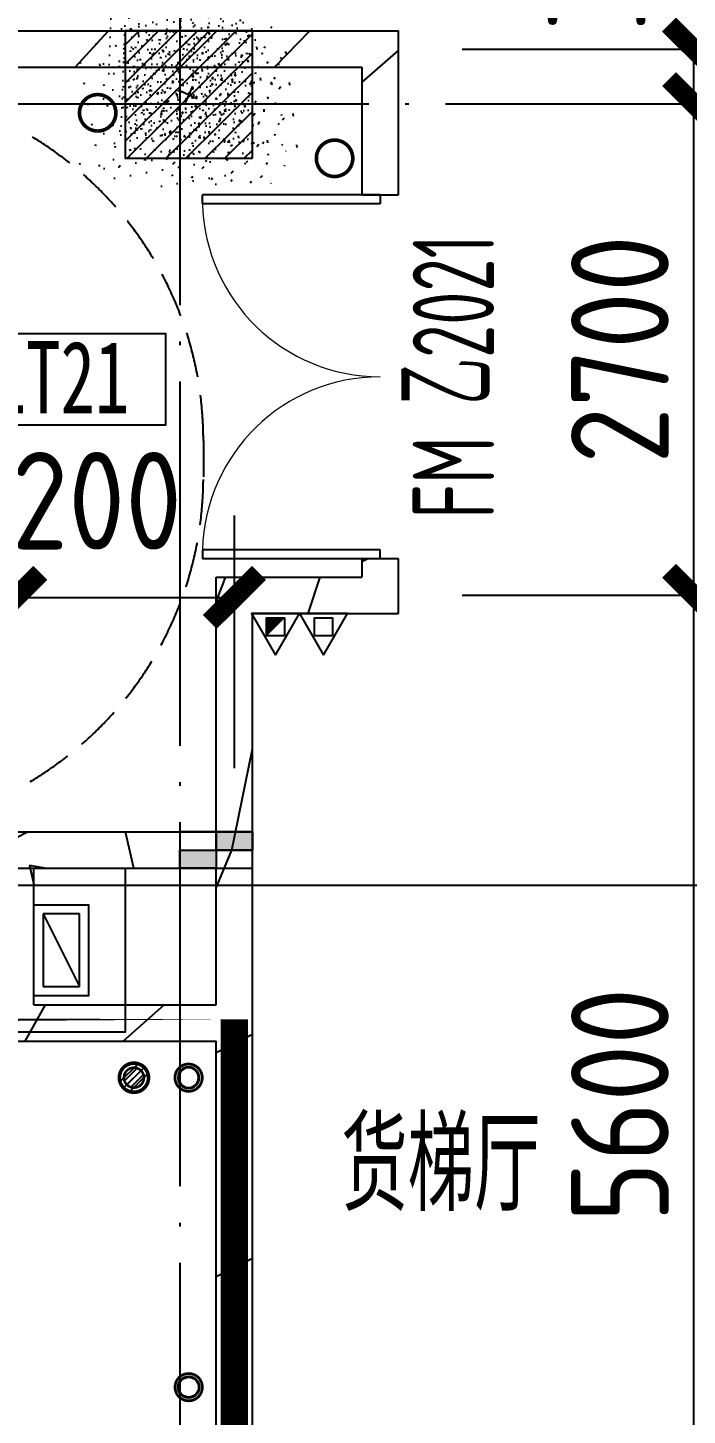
# Model space of a CAD drawing. Header units: inches. Extents: x 0 to 1813292486, y 0 to 3473589894.
# Drawn here: x 600505852 to 600509471, y 3473213314 to 3473220935 of the extents above; entities that cross this region are included whole.
import ezdxf
from ezdxf.enums import TextEntityAlignment as Align
from ezdxf.xclip import XClip

# ---------------------------------------------------------------- set-up
doc = ezdxf.new("R2010")
doc.units = ezdxf.units.IN
doc.header["$LTSCALE"] = 1000
doc.header["$MEASUREMENT"] = 0
doc.header["$XCLIPFRAME"] = 2
for name, pattern in [('AX-MALL-GIRD-200$0$DOTE', [2.4200000000000004, 2, -0.2, 0.02, -0.2]), ('AX-MALL-WALL-P02-QT$0$DASH', [0.35, 0.25, -0.1]), ('AX-MALL-WALL-P02-QT$0$DOTE', [2.4200000000000004, 2, -0.2, 0.02, -0.2]), ('PX-MALL-P02-LG$0$CONTINOUS', [0])]:
    doc.linetypes.add(name, pattern=pattern)
for name, color, linetype in [('A-Anno-Note', 241, 'Continuous'), ('AX-MALL-DIM-P02$0$A-Anno-Dims', 3, 'Continuous'), ('AX-MALL-DIM-P02$0$A-Detl-Thin', 131, 'Continuous'), ('AX-MALL-GIRD-200$0$A-Grid', 222, 'AX-MALL-GIRD-200$0$DOTE'), ('AX-MALL-P02-200$0$A-Anno-Note', 241, 'Continuous'), ('AX-MALL-WALL-P02$0$A-Anno-Note', 241, 'Continuous'), ('AX-MALL-WALL-P02-QT$0$_T_S__T_ELEV_A-STRS', 7, 'Continuous'), ('AX-MALL-WALL-P02-QT$0$A-Detl-Patt', 8, 'Continuous'), ('AX-MALL-WALL-P02-QT$0$A-Detl-Thin', 131, 'Continuous'), ('AX-MALL-WALL-P02-QT$0$A-Strs', 151, 'Continuous'), ('AX-MALL-WALL-P02-QT$0$A-Wall', 2, 'Continuous'), ('AX-MALL-WALL-P02-QT$0$A-Wall-Patt', 13, 'Continuous'), ('AX-MALL-WALL-P02-QT$0$A-Wind', 4, 'Continuous'), ('AX-MALL-WORD-P02$0$A-Anno-Note', 241, 'Continuous'), ('AX-MALL-WORD-P02$0$A-Wind-Iden', 11, 'Continuous'), ('AX-MALL-ZTKD-P02$0$A-Anno-Note', 241, 'Continuous'), ('MX-MALL-P02-LG$0$M-VT-DUCT-FLG', 40, 'Continuous'), ('MX-MALL-P02-LG$0$M-VT-DUCT-KED', 170, 'Continuous'), ('MX-MALL-P02-LG$0$M-VT-DUCT-SAD', 90, 'Continuous'), ('PX-MALL-P02-LG$0$P-Drain-Fldr', 4, 'Continuous'), ('PX-MALL-P02-LG$0$P-Drain-Fldr-ARCH', 161, 'Continuous'), ('PX-MALL-P02-LG$0$P-Drain-Fldr-W100', 4, 'Continuous'), ('PX-MALL-P02-LG$0$P-Drain-Fldr-W50', 4, 'Continuous'), ('PX-MALL-P02-LG$0$P-Exsh', 31, 'Continuous'), ('PX-MALL-P02-LG$0$P-Hydt-Xz', 11, 'PX-MALL-P02-LG$0$Xz_LINE'), ('PX-MALL-P02-LG$0$P-Pipe-Risr', 7, 'Continuous'), ('PX-MALL-P02-LG$0$P-Pipe-Risr-Arch', 6, 'Continuous'), ('PX-MALL-P02-LG$0$P-Pipe-Risr-W100', 6, 'Continuous'), ('PX-MALL-P02-LG$0$P-Pipe-Risr-W50', 6, 'Continuous'), ('PX-MALL-P02-LG$0$P-Sewr-Pipe', 123, 'PX-MALL-P02-LG$0$CONTINOUS'), ('PX-MALL-P02-LG$0$P-Stom-pipe', 4, 'PX-MALL-P02-LG$0$CONTINOUS'), ('SX-MALL-LT-TZ-2F(T)$0$SX-S1-TZ-(2F~3F)$0$TZ', 255, 'Continuous'), ('SX-MALL-LT-TZ-2F(T)$0$SX-S1-TZ-（-2F~-1F）$0$S-PATT-SOLD', 251, 'Continuous'), ('SX-MALL-TZ-2F~3F$0$S-DIMS', 81, 'Continuous'), ('SX-MALL-WALL-L-1F~2F$0$S-COLU', 30, 'Continuous'), ('SX-MALL-WALL-L-1F~2F$0$S-PATT-WALL', 83, 'Continuous'), ('SX-MALL-WALL-L-1F~2F$0$单形心', 4, 'Continuous')]:
    doc.layers.add(name, color=color, linetype=linetype)
doc.layers.add('MX-MALL-P02-LG$0$M-AUX-TO-ARCH', color=1, linetype='Continuous', plot=False)
doc.styles.add('AX-MALL-DIM-P02$0$_TCH_DIM_T3', font='gbenor.shx')
doc.styles.add('AX-MALL-WORD-P02$0$_TCH_WINDOW', font='gbenor.shx', dxfattribs={"bigfont": 'gbcbig.shx'})
doc.styles.add('AX-MALL-WORD-P02$0$STANDARD', font='gbenor.shx', dxfattribs={"bigfont": 'gbcbig.shx'})
doc.styles.add('AX-MALL-WORD-P02$0$宋体', font='', dxfattribs={"width": 0.7, "height": 5})
doc.styles.add('PX-MALL-P02-LG$0$jzfz', font='gbenor.shx', dxfattribs={"bigfont": 'gbcbig.shx'})
doc.styles.add('PX-MALL-P02-LG$0$Standard', font='gbenor.shx', dxfattribs={"bigfont": 'gbcbig.shx'})
doc.styles.get('AX-MALL-WORD-P02$0$宋体').set_extended_font_data('SimSun')
doc.linetypes.add('PX-MALL-P02-LG$0$Xz_LINE', pattern='A,2,-0.2,["Xz",PX-MALL-P02-LG$0$Standard,S=0.15,R=0,X=-0.1,Y=-0.08],-0.2', length=2.4)
doc.dimstyles.new('AX-MALL-DIM-P02$0$_TCH_ARCH&&180', dxfattribs={"dimtxt": 535.5, "dimasz": 270, "dimexe": 450, "dimexo": 450, "dimgap": 137.25, "dimtad": 1, "dimdec": 0, "dimzin": 0, "dimdsep": 46, "dimtxsty": 'AX-MALL-DIM-P02$0$_TCH_DIM_T3', "dimblk": 'AX-MALL-DIM-P02$0$_ArchTick', "dimcen": 0.09, "dimclrt": 7, "dimazin": 2, "dimtfac": 1, "dimtdec": 0, "dimtix": 1, "dimtmove": 2, "dimatfit": 3, "dimfxl": 500, "dimtolj": 1, "dimtzin": 0, "dimarcsym": 0})
pattern_1 = [(45, (0, 359.0227), (-353.55353201463, 353.55353201463), [])]

# ---------------------------------------------------------------- blocks, each defined once
blk = doc.blocks.new('AX-MALL-WORD-P02')
at = {"layer": 'AX-MALL-WORD-P02$0$A-Anno-Note', "color": 3}
blk.add_lwpolyline([(600315813.378403, 3473104095.634155), (600316808.5345529, 3473103724.909293), (600316983.0809673, 3473104193.453366), (600315987.9248178, 3473104564.178227)], close=True, dxfattribs=at)
at = {"layer": 'AX-MALL-WORD-P02$0$A-Anno-Note', "color": 3, "style": 'AX-MALL-WORD-P02$0$宋体', "width": 0.7}
blk.add_text('LT21', height=396.5189873417721, rotation=339.5681615271141, dxfattribs=at).set_placement((600315935.6666007, 3473104118.875598))
at = {"layer": 'AX-MALL-WORD-P02$0$A-Anno-Note', "style": 'AX-MALL-WORD-P02$0$STANDARD'}
blk.add_text('货梯厅', height=506.3829787234042, rotation=339.5681613092015, dxfattribs=at).set_placement((600316203.251967, 3473099342.708185))
at = {"layer": 'AX-MALL-WORD-P02$0$A-Wind-Iden', "style": 'AX-MALL-WORD-P02$0$_TCH_WINDOW', "width": 0.7}
for s, height, p in [('2021', 446.25, (600318624.8888354, 3473103441.368588)), ('乙', 506.3829787234042, (600318534.8117428, 3473103199.56994)), ('FM', 446.25, (600318316.7159944, 3473102614.124121))]:
    blk.add_text(s, height=height, rotation=69.56816112945486, dxfattribs=at).set_placement(p)
blk = doc.blocks.new('AX-MALL-GIRD-200')
at = {"layer": 'AX-MALL-GIRD-200$0$A-Grid'}
for p, q in [((600346530.7841308, 3473183292.578675), (600307801.2451816, 3473079328.851593)), ((600221348.6739725, 3473141169.504273), (600579244.6780716, 3473007842.740992))]:
    blk.add_line(p, q, dxfattribs=at)
blk = doc.blocks.new('AX-MALL-WALL-P02-QT$0$tj')
at = {"layer": 'AX-MALL-WALL-P02-QT$0$A-Detl-Patt'}
h = blk.add_hatch(dxfattribs=at)
h.set_pattern_fill('STEEL', color=256, scale=100.0000000000001, angle=50.43183869082386)
h.set_pattern_definition([(75.00000000004839, (-14278.19445574284, 156289.8254051208), (-153.3407249234246, 41.08752340989569), []), (75.00000000004839, (-14317.88195610046, 156358.5661673546), (-153.3407249234246, 41.08752340989569), [])])
edge = h.paths.add_edge_path()
edge.add_line((88101.273016572, 47666.64152574539), (87883.93542659283, 47459.84604215622))
edge.add_line((87883.93542659283, 47459.84604215622), (91571.54751467705, 43584.64122533798))
edge.add_arc((262949.389629302, 558937.705083496), 543101.4133620498, 251.6057364187558, 260.0288666978238)
edge.add_arc((172180.8466627672, -2862.146247219684), 27099.9982179492, 64.7128659603706, 96.9316049602786, ccw=False)
edge.add_arc((262948.9730309481, 558936.3205539446), 543099.9677998082, 261.6155114784545, 271.7251478115656)
edge.add_line((279298.9759148359, 16082.51663446426), (279298.9759315252, 16382.65274763107))
edge.add_arc((262948.9742454757, 558936.3204835369), 542799.9676941936, 261.62020364125146, 271.7261014454634, ccw=False)
edge.add_arc((172180.8456921196, -2862.14609140989), 27400.00151046549, 64.80631838577902, 96.83815911678944)
edge.add_arc((262949.394896181, 558937.7037490648), 542801.4137571028, 251.6136389015772, 260.02417327084333, ccw=False)
edge.add_line((91737.26096642017, 43845.69257831573), (88101.273016572, 47666.64152574539))
blk = doc.blocks.new('SX-MALL-WALL-L-1F~2F$0$BANWANG_XINGXIN')
at = {"color": 0}
for points in [[(0.7071067811865476, 0.7071067811865475), (-0.7071067811865477, -0.7071067811865475)], [(-0.7071067811865475, 0.7071067811865476), (0.7071067811865474, -0.7071067811865477)]]:
    blk.add_lwpolyline(points, dxfattribs=at)
blk = doc.blocks.new('SX-MALL-WALL-L-1F~2F')
at = {"layer": 'SX-MALL-WALL-L-1F~2F$0$S-PATT-WALL'}
h = blk.add_hatch(dxfattribs=at)
h.set_pattern_fill('钢筋混凝土', color=256, scale=15, pattern_type=2)
h.set_pattern_definition([(24.56816131876918, (600332895.3703426, 3473133870.135345), (-31.18316060756021, 68.21004687377882), []), (29.56816131876925, (600332895.3703426, 3473133870.135345), (97.53445422577846, -46.37920049590846), [11.25, -123.75]), (334.5681613187692, (600332895.3703426, 3473133870.135345), (19.88439775835759, 112.9961142864107), [9, -99]), (80.01956131876923, (600332903.4982138, 3473133866.270413), (117.4189029535321, 66.61682170576017), [9.5610285, -105.1713168]), (25.75236131876919, (600332905.8431276, 3473133898.24799), (141.3476152674957, -79.15081590010527), [16.87499999999951, -185.6249999999961]), (76.20376131876925, (600332917.6220913, 3473133891.652081), (182.3878362713222, 87.98253900728311), [14.3415432, -157.75695]), (330.7523613187692, (600332905.8431276, 3473133898.24799), (182.387767611897, 87.98268144025062), [13.49999999999975, -148.4999999999961]), (0.5681613187692669, (600332917.2812536, 3473133885.983436), (62.82047321120105, -87.84980446922418), [11.25, -123.75]), (305.5681613187692, (600332917.2812536, 3473133885.983436), (72.17288940056439, 89.18848105901375), [9, -99]), (51.01956131876926, (600332922.5162883, 3473133878.662616), (134.9933625470349, 1.33857134020591), [9.5610285, -105.1713168]), (17.06816131876921, (600332895.3703426, 3473133870.135345), (19.14085714793764, 46.15589493924091), [0.75, -97.8, 0.75, -100.5, 0.75, -99.375]), (347.0681613187692, (600332895.3703426, 3473133870.135345), (57.63084699394109, 41.66442757030211), [0.75, -57.3, 0.75, -95.55, 0.75, -37.875]), (307.0681613187692, (600332864.0247442, 3473133881.8125), (73.85474001336534, -31.12342331039777), [0.75, -37.5, 0.75, -117, 0.75, -155.25]), (297.0681613187692, (600332849.9684219, 3473133887.048893), (87.2164167648191, -16.46683781742514), [0.75, -48.75, 0.75, -77.69999999999999, 0.75, -110.25])])
h.paths.add_polyline_path([(600317765.7197709, 3473104931.184885), (600318010.0847529, 3473105587.146588), (600317354.1230501, 3473105831.51157), (600317109.758068, 3473105175.549867)])
at = {"layer": 'SX-MALL-WALL-L-1F~2F$0$S-COLU'}
blk.add_lwpolyline([(600317765.7197709, 3473104931.184885), (600318010.0847529, 3473105587.146588), (600317354.1230501, 3473105831.51157), (600317109.758068, 3473105175.549867)], close=True, dxfattribs=at)
at = {"layer": 'SX-MALL-WALL-L-1F~2F$0$单形心', "xscale": 50, "yscale": 50, "zscale": 50}
blk.add_blockref('SX-MALL-WALL-L-1F~2F$0$BANWANG_XINGXIN', (600317559.9214104, 3473105381.348228), dxfattribs=at)
blk = doc.blocks.new('SX-MALL-WALL-L-2F~3F')
ref = blk.add_blockref('SX-MALL-WALL-L-1F~2F', (0, 0))
XClip(ref).set_block_clipping_path([(600349769.7341375, 3473074679.418533), (600357001.7302529, 3473071985.287766), (600356499.8725733, 3473070638.124951), (600359302.5086629, 3473069594.060767), (600362345.1765132, 3473077761.653201), (600381551.4312518, 3473070606.759726), (600391553.7259278, 3473066880.611454), (600387749.827644, 3473056669.608357), (600391632.1759799, 3473055223.319679), (600395635.5522461, 3473065969.791956), (600406982.2408491, 3473061742.817497), (600403058.8006672, 3473051210.921831), (600412723.2437257, 3473047610.6332), (600445093.3740637, 3473134503.466942), (600393055.2444371, 3473153889.197227), (600387463.4997383, 3473138878.984498), (600380158.3525343, 3473141600.366193), (600382830.751978, 3473148774.027779), (600388210.8522022, 3473146769.782572), (600390696.2253517, 3473153441.399696), (600277474.697425, 3473195619.741203), (600273446.9822528, 3473184807.934726), (600257129.111771, 3473190886.82031), (600241575.9633431, 3473149136.690594), (600258197.8999482, 3473142944.531458), (600255239.7303221, 3473135003.762026), (600263182.3271956, 3473132044.911624), (600260741.6763649, 3473125493.34496), (600269350.4970673, 3473122286.306632), (600271511.1407766, 3473128086.235537), (600286270.1853781, 3473122588.058336), (600284109.5416689, 3473116788.129431), (600282580.7823727, 3473112684.400902), (600291840.7574171, 3473109234.788475), (600290827.7957876, 3473106515.642598), (600293360.405141, 3473105572.171298), (600294731.2544166, 3473109252.0137), (600323175.4764534, 3473098655.706329), (600321336.3302773, 3473093718.790065), (600344750.773286, 3473084996.222976), (600341987.4689643, 3473077578.540671), (600344583.6790427, 3473076611.376234), (600346015.5062013, 3473080454.904757), (600351201.5612961, 3473078522.947055)])
blk = doc.blocks.new('SX-MALL-WALL-2F~3F')
blk.add_blockref('SX-MALL-WALL-L-2F~3F', (0, 0))
blk = doc.blocks.new('MX-MALL-P02-LG$0$YHJJ-P02')
at = {"layer": 'MX-MALL-P02-LG$0$M-AUX-TO-ARCH'}
for points in [[(-87959.12314760685, -59800.00000238419), (-87259.12314772606, -59800.00000286102), (-87259.12314772606, -60700.00000333786), (-87959.1231468916, -60700.00000429153)], [(-87759.1231483221, -60000.00000190735), (-87459.12314760685, -60000.00000238419), (-87459.12314713001, -60500.00000429153), (-87759.12314724922, -60500.00000286102)]]:
    blk.add_lwpolyline(points, close=True, dxfattribs=at)
at = {"layer": 'MX-MALL-P02-LG$0$M-VT-DUCT-FLG'}
blk.add_line((-87709.12314758512, -60050.00000428067), (-87509.12314762858, -60450.0000043024), dxfattribs=at)
at = {"layer": 'MX-MALL-P02-LG$0$M-VT-DUCT-KED'}
for p, q in [((-87709.12314758512, -60050.00000428067), (-87709.12314762858, -60450.00000428067)), ((-87509.12314758512, -60050.0000043024), (-87709.12314758512, -60050.00000428067)), ((-87509.12314762858, -60450.0000043024), (-87509.12314758512, -60050.0000043024)), ((-87709.12314762858, -60450.00000428067), (-87509.12314762858, -60450.0000043024))]:
    blk.add_line(p, q, dxfattribs=at)
blk = doc.blocks.new('MX-MALL-P02-LG')
at = {"layer": 'MX-MALL-P02-LG$0$M-VT-DUCT-SAD', "rotation": 339.5681613187875}
blk.add_blockref('MX-MALL-P02-LG$0$YHJJ-P02', (600418393.5374048, 3473127097.242905), dxfattribs=at)
blk = doc.blocks.new('SX-MALL-LT-TZ-2F(T)$0$SX-S1-TZ-（-2F~-1F）$0$55')
at = {"layer": 'SX-MALL-LT-TZ-2F(T)$0$SX-S1-TZ-（-2F~-1F）$0$S-PATT-SOLD'}
h = blk.add_hatch(color=251, dxfattribs=at)
h.dxf.hatch_style = 1
h.paths.add_polyline_path([(-77686.27864599228, -69171.32194757462), (-77486.27864456177, -69171.3219474554), (-77486.27864456177, -69271.32194751501), (-77686.27864551544, -69271.32194757462)])
h = blk.add_hatch(color=251, dxfattribs=at)
h.dxf.hatch_style = 1
h.paths.add_polyline_path([(-77886.27864646912, -69271.32194751501), (-77686.2786450386, -69271.32194751501), (-77686.27864456177, -69371.3219473958), (-77886.27864551544, -69371.3219473958)])
for p, q in [((-77686.2786450386, -69171.32194757462), (-77686.27864456177, -69371.3219474554)), ((-77886.27864551544, -69271.32194751501), (-77486.27864456177, -69271.32194751501))]:
    blk.add_line(p, q)
for points in [[(-77886.27864408493, -69371.32194751501), (-77486.27864408493, -69371.3219474554), (-77486.27864408493, -69171.3219474554), (-77886.27864456177, -69171.32194757462)], [(-77686.27864599228, -69171.32194757462), (-77486.27864456177, -69171.3219474554), (-77486.27864456177, -69271.32194751501), (-77686.27864551544, -69271.32194757462)], [(-77886.27864646912, -69271.32194751501), (-77686.2786450386, -69271.32194751501), (-77686.27864456177, -69371.3219473958), (-77886.27864551544, -69371.3219473958)]]:
    blk.add_lwpolyline(points, close=True)
blk = doc.blocks.new('SX-MALL-LT-TZ-2F(T)')
at = {"layer": 'SX-MALL-LT-TZ-2F(T)$0$SX-S1-TZ-(2F~3F)$0$TZ', "rotation": 339.5681613221936}
blk.add_blockref('SX-MALL-LT-TZ-2F(T)$0$SX-S1-TZ-（-2F~-1F）$0$55', (600413232.7255299, 3473139233.636218), dxfattribs=at)
blk = doc.blocks.new('SX-MALL-TZ-2F~3F')
at = {"layer": 'SX-MALL-TZ-2F~3F$0$S-DIMS', "rotation": 1.387142046460944e-06}
blk.add_blockref('SX-MALL-LT-TZ-2F(T)', (84.08594870567322, -14.53440642356873), dxfattribs=at)
blk = doc.blocks.new('AX-MALL-WALL-P02-QT$0$$DorLib2D$00000002')
for p, q in [((-0.5, -5.684341886080802e-17), (-0.5000000000000007, 0.4875)), ((-0.4750000000000007, 0.4875), (-0.5000000000000007, 0.4875)), ((-0.475, -2.842170943040401e-17), (-0.4750000000000007, 0.4875)), ((0.475, -2.842170943040401e-17), (0.4750000000000007, 0.4875)), ((0.4750000000000007, 0.4875), (0.5000000000000007, 0.4875)), ((0.5, -5.684341886080802e-17), (0.5000000000000007, 0.4875)), ((-0.5, -5.684341886080802e-17), (-0.475, -2.842170943040401e-17)), ((0.5, -5.684341886080802e-17), (0.475, -2.842170943040401e-17))]:
    blk.add_line(p, q)
at = {"lineweight": 13}
for centre, start, end in [((-0.4875, -4.263256414560601e-17), 0, 88.53071641864632), ((0.4875, -4.263256414560601e-17), 91.4692835813537, 180)]:
    blk.add_arc(centre, 0.4875, start, end, dxfattribs=at)
blk = doc.blocks.new('AX-MALL-WALL-P02-QT')
at = {"layer": 'AX-MALL-WALL-P02-QT$0$A-Wall-Patt'}
h = blk.add_hatch(dxfattribs=at)
h.set_pattern_fill('普通砖', color=256, scale=200, style=0)
h.set_pattern_definition(pattern_1)
h.paths.add_polyline_path([(600307889.5327733, 3473109357.349186), (600308007.1318364, 3473109100.11299), (600318502.5190806, 3473105190.273276), (600318759.7552763, 3473105307.872339)])
h = blk.add_hatch(dxfattribs=at)
h.set_pattern_fill('普通砖', color=256, scale=200, style=0)
h.set_pattern_definition(pattern_1)
h.paths.add_polyline_path([(600318502.5190806, 3473105190.273276), (600318258.1540982, 3473104534.311573), (600318445.5717275, 3473104464.493006), (600318759.7552763, 3473105307.872339)])
h = blk.add_hatch(dxfattribs=at)
h.set_pattern_fill('普通砖', color=256, scale=200, style=0)
h.set_pattern_definition(pattern_1)
h.paths.add_polyline_path([(600316314.2219311, 3473101416.795655), (600316439.1670175, 3473101370.249944), (600316892.9876989, 3473102588.464536), (600316775.3886358, 3473102845.700732), (600316286.6586711, 3473101533.777325)])
h = blk.add_hatch(dxfattribs=at)
h.set_pattern_fill('普通砖', color=256, scale=200, style=0)
h.set_pattern_definition(pattern_1)
h.paths.add_polyline_path([(600316775.3886358, 3473102845.700732), (600316892.9876989, 3473102588.464536), (600317642.6582158, 3473102309.190271), (600317525.0591526, 3473102566.426466)])
h = blk.add_hatch(dxfattribs=at)
h.set_pattern_fill('普通砖', color=256, scale=200, style=0)
h.set_pattern_definition(pattern_1)
h.paths.add_polyline_path([(600317642.6582158, 3473102309.190271), (600317747.3860644, 3473102590.316713), (600317559.968435, 3473102660.135279), (600317525.0591526, 3473102566.426466)])
h = blk.add_hatch(dxfattribs=at)
h.set_pattern_fill('普通砖', color=256, scale=200, style=0)
h.set_pattern_definition(pattern_1)
h.paths.add_polyline_path([(600315209.3159989, 3473101792.834354), (600315279.7519581, 3473101695.452528), (600316216.8401049, 3473101346.359696), (600316314.2219311, 3473101416.795655), (600316286.6586711, 3473101533.777325), (600315255.8617098, 3473101917.77944)])
h = blk.add_hatch(dxfattribs=at)
h.set_pattern_fill('普通砖', color=256, scale=200, style=0)
h.set_pattern_definition(pattern_1)
h.paths.add_polyline_path([(600314900.9506639, 3473100965.073157), (600315017.9323338, 3473100992.636417), (600315279.7519581, 3473101695.452528), (600315209.3159989, 3473101792.834354), (600315092.3343289, 3473101765.271094), (600314830.5147046, 3473101062.454983)])
h = blk.add_hatch(dxfattribs=at)
h.set_pattern_fill('普通砖', color=256, scale=200, style=0)
h.set_pattern_definition(pattern_1)
h.paths.add_polyline_path([(600315982.5837408, 3473100526.561915), (600316107.528827, 3473100480.016204), (600316439.1670173, 3473101370.249944), (600316314.2219311, 3473101416.795655), (600316216.8401049, 3473101346.359696), (600315955.0204809, 3473100643.543585)])
h = blk.add_hatch(dxfattribs=at)
h.set_pattern_fill('普通砖', color=256, scale=200, style=0)
h.set_pattern_definition(pattern_1)
h.paths.add_polyline_path([(600314900.9506639, 3473100965.073157), (600314854.4049531, 3473100840.128071), (600315885.2019145, 3473100456.125956), (600315982.5837408, 3473100526.561915), (600315955.0204809, 3473100643.543585), (600315017.9323338, 3473100992.636417)])
h = blk.add_hatch(dxfattribs=at)
h.set_pattern_fill('普通砖', color=256, scale=200, style=0)
h.set_pattern_definition(pattern_1)
h.paths.add_polyline_path([(600314910.5045799, 3473097457.752581), (600315007.8864062, 3473097528.18854), (600316107.528827, 3473100480.016204), (600315982.5837408, 3473100526.561915), (600315885.2019145, 3473100456.125956), (600314785.5594935, 3473097504.298291)])
at = {"layer": 'AX-MALL-WALL-P02-QT$0$_T_S__T_ELEV_A-STRS', "linetype": 'AX-MALL-WALL-P02-QT$0$DOTE', "const_width": 150}
blk.add_lwpolyline([(600234247.8536268, 3473153011.494684), (600262405.5662599, 3473142521.920496), (600259473.1864733, 3473134650.380063), (600277652.6965212, 3473127877.979127), (600276745.0551592, 3473125441.549947), (600276745.055159, 3473125441.549947), (600276046.8694955, 3473123567.373652), (600279607.804453, 3473122240.820894), (600279607.8044529, 3473122240.820893), (600286917.0919989, 3473119517.896807), (600286114.1784856, 3473117362.594068), (600305090.2134603, 3473110293.464231), (600303222.5668081, 3473105280.042639), (600316013.8200127, 3473100514.925489), (600314879.2683095, 3473097469.389009), (600322235.4102613, 3473094729.010282), (600324225.2394023, 3473100070.412719), (600344138.3625215, 3473092652.190045), (600342323.0797966, 3473087779.331682), (600442122.9674294, 3473050600.945104)], dxfattribs=at)
at = {"layer": 'AX-MALL-WALL-P02-QT$0$A-Strs', "linetype": 'AX-MALL-WALL-P02-QT$0$DASH'}
blk.add_lwpolyline([(600315825.0212086, 3473106081.006227, -0.4142135621634755), (600316971.6120667, 3473103572.953333), (600316901.7934998, 3473103385.535705, -0.4142135621629859), (600314393.7406086, 3473102238.944843, -0.4142135621629859)], format="xyb", dxfattribs=at)
at = {"layer": 'AX-MALL-WALL-P02-QT$0$A-Wall'}
for p, q in [((600307889.5327733, 3473109357.349186), (600318759.7552763, 3473105307.872339)), ((600308007.1318364, 3473109100.11299), (600318502.5190806, 3473105190.273276)), ((600318445.5717275, 3473104464.493006), (600318759.7552763, 3473105307.872339)), ((600318502.5190806, 3473105190.273276), (600318258.1540982, 3473104534.311573)), ((600318258.1540982, 3473104534.311573), (600318445.5717275, 3473104464.493006)), ((600316286.6586711, 3473101533.777325), (600316775.3886358, 3473102845.700732)), ((600316775.3886358, 3473102845.700732), (600317525.0591526, 3473102566.426466)), ((600317559.968435, 3473102660.135279), (600317525.0591526, 3473102566.426466)), ((600317747.3860644, 3473102590.316713), (600317559.968435, 3473102660.135279)), ((600316439.1670175, 3473101370.249944), (600316892.9876989, 3473102588.464536)), ((600316892.9876989, 3473102588.464536), (600317642.6582158, 3473102309.190271)), ((600317642.6582158, 3473102309.190271), (600317747.3860644, 3473102590.316713)), ((600315255.8617098, 3473101917.77944), (600316286.6586711, 3473101533.777325)), ((600315017.9323338, 3473100992.636417), (600315279.7519581, 3473101695.452528)), ((600315279.7519581, 3473101695.452528), (600316216.8401049, 3473101346.359696)), ((600315955.0204809, 3473100643.543585), (600316216.8401049, 3473101346.359696)), ((600316107.528827, 3473100480.016204), (600316439.1670173, 3473101370.249944)), ((600315017.9323338, 3473100992.636417), (600315955.0204809, 3473100643.543585)), ((600314854.4049531, 3473100840.128071), (600315885.2019145, 3473100456.125956)), ((600315007.8864062, 3473097528.18854), (600316107.528827, 3473100480.016204)), ((600314785.5594935, 3473097504.298291), (600315885.2019145, 3473100456.125956))]:
    blk.add_line(p, q, dxfattribs=at)
at = {"layer": 'AX-MALL-WALL-P02-QT$0$A-Detl-Patt'}
blk.add_blockref('SX-MALL-TZ-2F~3F', (0, 0), dxfattribs=at)
at = {"layer": 'AX-MALL-WALL-P02-QT$0$A-Detl-Thin'}
for name in ['MX-MALL-P02-LG', 'SX-MALL-WALL-2F~3F']:
    blk.add_blockref(name, (0, 0), dxfattribs=at)
at = {"layer": 'AX-MALL-WALL-P02-QT$0$A-Detl-Thin', "rotation": 339.5681613091762}
blk.add_blockref('AX-MALL-WALL-P02-QT$0$tj', (600144118.6961328, 3473128496.287411), dxfattribs=at)
at = {"layer": 'AX-MALL-WALL-P02-QT$0$A-Wind'}
blk.add_blockref('AX-MALL-GIRD-200', (0, 0), dxfattribs=at)
at = {"layer": 'AX-MALL-WALL-P02-QT$0$A-Wind', "xscale": 2000, "yscale": 2000, "zscale": 200, "rotation": 69.5681613134694}
blk.add_blockref('AX-MALL-WALL-P02-QT$0$$DorLib2D$00000002', (600318002.7700812, 3473103562.314143), dxfattribs=at)
blk = doc.blocks.new('AX-MALL-WALL-P02')
at = {"layer": 'AX-MALL-WALL-P02$0$A-Anno-Note'}
blk.add_blockref('AX-MALL-WORD-P02', (0, 0), dxfattribs=at)
blk.add_blockref('AX-MALL-WALL-P02-QT', (0, 0), dxfattribs=at)
blk = doc.blocks.new('PX-MALL-P02-LG$0$P-Risr')
at = {"layer": 'PX-MALL-P02-LG$0$P-Pipe-Risr-W50'}
h = blk.add_hatch(color=0, dxfattribs=at)
edge = h.paths.add_edge_path()
edge.add_ellipse((0, 0), major_axis=(47.05795628796547, 47.05795628796547), ratio=0.9999999999999695, start_angle=225.0000000000009, end_angle=405.0000000000009, ccw=False)
edge.add_ellipse((0, 0), major_axis=(47.05795628796764, 47.05795628796764), ratio=0.9999999999998785, start_angle=133.9675974886221, end_angle=225.0000000000035, ccw=False)
edge.add_line((-66.53919663240958, 1.199087783927098), (-54.4367953546693, 1.199087783927098))
edge.add_ellipse((0, 0), major_axis=(-38.50196423560672, 38.50196423560672), ratio=0.9999999999999859, start_angle=43.73814098242129, end_angle=134.9999999999996)
edge.add_ellipse((0, 0), major_axis=(38.50196423561096, 38.50196423561096), ratio=0.9999999999998216, start_angle=225.0000000000051, end_angle=405.0000000000051)
edge.add_ellipse((0, 0), major_axis=(38.50196423560679, 38.50196423560679), ratio=0.9999999999999831, start_angle=45.00000000000048, end_angle=133.7381409824204)
edge.add_line((-54.43679535467527, 1.199087783927098), (-66.53919663241555, 1.199087783927098))
edge.add_ellipse((0, 0), major_axis=(-47.05795628796762, 47.05795628796762), ratio=0.9999999999998742, start_angle=-45.00000000000358, end_angle=43.967597488629224, ccw=False)
at = {"layer": 'PX-MALL-P02-LG$0$P-Pipe-Risr-Arch', "ltscale": 0.7}
blk.add_circle((0, 0), 59.29000000000001, dxfattribs=at)
at = {"layer": 'PX-MALL-P02-LG$0$P-Pipe-Risr-W100', "color": 0, "const_width": 15}
blk.add_lwpolyline([(-75, 0, 1), (75, 0, 1)], format="xyb", close=True, dxfattribs=at)
at = {"layer": 'PX-MALL-P02-LG$0$P-Pipe-Risr-W50'}
blk.add_circle((0, 0), 54.45000000000001, dxfattribs=at)
at = {"layer": 'PX-MALL-P02-LG$0$P-Pipe-Risr', "style": 'PX-MALL-P02-LG$0$jzfz', "width": 0.6, "flags": 1}
for tag, p in [('SYS-MARK', (0.3310501334344735, -45.65933377496549)), ('RANGE', (0.3337570973526454, -45.67887874227017))]:
    blk.add_attdef(tag, text='', height=0.015625, dxfattribs=at).set_placement(p, align=Align.MIDDLE)
blk = doc.blocks.new('PX-MALL-P02-LG$0$A$C5A9C1854')
at = {"layer": 'PX-MALL-P02-LG$0$P-Drain-Fldr-W50', "ltscale": 0.7}
for p, q in [((16.81565596797736, -52.36634142627008), (-52.36634142621187, 16.81565596791916)), ((38.89087296527578, -38.89087296521757), (-38.89087296527578, 38.89087296521757)), ((52.36634142632829, -16.81565596791916), (-16.81565596786095, 52.36634142627008))]:
    blk.add_line(p, q, dxfattribs=at)
at = {"layer": 'PX-MALL-P02-LG$0$P-Drain-Fldr-W50', "ltscale": 0.7, "const_width": 13.75}
blk.add_lwpolyline([(-54.99999999994179, 0, 1), (55.00000000005821, 0, 1)], format="xyb", close=True, dxfattribs=at)
blk = doc.blocks.new('PX-MALL-P02-LG$0$A$C7D2520B3')
at = {"layer": 'PX-MALL-P02-LG$0$P-Drain-Fldr', "ltscale": 0.7}
for p, q in [((78.54951213949244, -25.22348395187873), (-25.22348395179142, 78.54951213940512)), ((25.22348395196605, -78.54951213940512), (-78.54951213931781, 25.22348395187873)), ((58.33630944791366, -58.33630944788456), (-58.33630944791366, 58.33630944788456))]:
    blk.add_line(p, q, dxfattribs=at)
at = {"layer": 'PX-MALL-P02-LG$0$P-Drain-Fldr', "ltscale": 0.7, "const_width": 20}
blk.add_lwpolyline([(5.820766091346741e-11, -80, 1), (5.820766091346741e-11, 80, 1)], format="xyb", close=True, dxfattribs=at)
blk = doc.blocks.new('PX-MALL-P02-LG$0$A$C2257314B')
at = {"layer": 'PX-MALL-P02-LG$0$P-Drain-Fldr-ARCH', "ltscale": 0.7}
for p, q in [((16.81565596797736, -52.36634142627008), (-52.36634142621187, 16.81565596791916)), ((38.89087296527578, -38.89087296521757), (-38.89087296527578, 38.89087296521757)), ((52.36634142632829, -16.81565596791916), (-16.81565596786095, 52.36634142627008))]:
    blk.add_line(p, q, dxfattribs=at)
for start, end in [(0, 180), (180, 0)]:
    blk.add_arc((5.820766091346741e-11, -1.77635683940025e-15), 55, start, end, dxfattribs=at)
blk = doc.blocks.new('PX-MALL-P02-LG$0$P-Drain-Fldr')
blk.add_blockref('PX-MALL-P02-LG$0$A$C2257314B', (0, 0))
at = {"layer": 'PX-MALL-P02-LG$0$P-Drain-Fldr-W100'}
blk.add_blockref('PX-MALL-P02-LG$0$A$C7D2520B3', (0, 0), dxfattribs=at)
at = {"layer": 'PX-MALL-P02-LG$0$P-Drain-Fldr-W50'}
blk.add_blockref('PX-MALL-P02-LG$0$A$C5A9C1854', (0, 0), dxfattribs=at)
blk = doc.blocks.new('PX-MALL-P02-LG$0$20220509195141')
at = {"layer": 'PX-MALL-P02-LG$0$P-Stom-pipe', "ltscale": 0.7, "const_width": 20}
blk.add_lwpolyline([(-140.3634262084961, -72.80864715576172, 1), (-283.853928565979, 66.5128356218338, 1)], format="xyb", close=True, dxfattribs=at)
blk = doc.blocks.new('PX-MALL-P02-LG$0$A$C3A6D0A61')
at = {"layer": 'PX-MALL-P02-LG$0$P-Stom-pipe'}
blk.add_blockref('PX-MALL-P02-LG$0$20220509195141', (424.217351436615, 6.295813858509064), dxfattribs=at)
blk = doc.blocks.new('PX-MALL-P02-LG$0$MHQ')
at = {"layer": 'PX-MALL-P02-LG$0$P-Exsh', "ltscale": 0.7}
h = blk.add_hatch(dxfattribs=at)
h.set_pattern_fill('ANSI31', color=256, scale=25, style=0)
h.set_pattern_definition([(45, (-160019.2306599375, -42228.3236173685), (-28.0633003783411, 28.0633003783411), [])])
h.paths.add_polyline_path([(-75.0000000015425, 185.1731819980414), (75, 185.1731819980414), (75, 35.17318199802685), (-75.0000000015425, 35.17318199802685)])
for points in [[(0, 346.4101615137042), (-200, -1.455191522836685e-11), (200, -1.455191522836685e-11)], [(0, 346.4101615137042), (-200, -1.455191522836685e-11), (200, -1.455191522836685e-11)], [(0, 346.4101615137042), (-200, -1.455191522836685e-11), (200, -1.455191522836685e-11)], [(-75.0000000015425, 185.1731819980414), (75, 185.1731819980414), (75, 35.17318199802685), (-75.0000000015425, 35.17318199802685)]]:
    blk.add_lwpolyline(points, close=True, dxfattribs=at)
blk = doc.blocks.new('PX-MALL-P02-LG$0$A$C301F1425')
at = {"layer": 'PX-MALL-P02-LG$0$P-Exsh', "ltscale": 0.7}
for p in [(-200, 1.455191522836685e-11), (200, 1.455191522836685e-11)]:
    blk.add_blockref('PX-MALL-P02-LG$0$MHQ', p, dxfattribs=at)
blk = doc.blocks.new('PX-MALL-P02-LG')
at = {"xscale": 0.6600000001490116, "yscale": 0.6600000001490116, "zscale": 0.6600000001490116, "rotation": 159.5681609929105}
blk.add_blockref('PX-MALL-P02-LG$0$A$C301F1425', (600317134.2994609, 3473102498.568823), dxfattribs=at)
at = {"layer": 'PX-MALL-P02-LG$0$P-Drain-Fldr', "xscale": -1, "rotation": 339.5681612896909}
blk.add_blockref('PX-MALL-P02-LG$0$P-Drain-Fldr', (600315392.7565466, 3473100426.149068), dxfattribs=at)
at = {"layer": 'PX-MALL-P02-LG$0$P-Hydt-Xz', "rotation": 23.7178967193095}
for p in [(600316863.5407934, 3473105373.98616), (600317994.4818058, 3473104685.892508)]:
    blk.add_blockref('PX-MALL-P02-LG$0$A$C3A6D0A61', p, dxfattribs=at)
at = {"layer": 'PX-MALL-P02-LG$0$P-Sewr-Pipe', "ltscale": 0.7, "xscale": -1, "rotation": 69.56816128969109}
blk.add_blockref('PX-MALL-P02-LG$0$P-Risr', (600315673.8830355, 3473100321.421341), dxfattribs=at)
at = {"layer": 'PX-MALL-P02-LG$0$P-Sewr-Pipe', "ltscale": 0.7, "rotation": 69.56816099838673}
blk.add_blockref('PX-MALL-P02-LG$0$P-Risr', (600315080.7937336, 3473098728.232523), dxfattribs=at)
blk = doc.blocks.new('AX-MALL-ZTKD-P02')
at = {"layer": 'AX-MALL-ZTKD-P02$0$A-Anno-Note'}
blk.add_blockref('AX-MALL-GIRD-200', (0, 0), dxfattribs=at)
blk = doc.blocks.new('AX-MALL-DIM-P02$0$_ArchTick')
at = {"color": 0, "linetype": 'ByBlock', "const_width": 0.4}
blk.add_lwpolyline([(-0.5, -0.5), (0.5, 0.5)], dxfattribs=at)
blk = doc.blocks.new('*D602')
at = {"layer": 'AX-MALL-DIM-P02$0$A-Anno-Dims', "color": 0, "lineweight": -2, "transparency": 16777216}
for p, q in [((600309885.888969, 3473108987.135744), (600310155.1285629, 3473109709.868722)), ((600309998.036608, 3473109288.179123), (600317869.5757856, 3473106355.795967)), ((600317757.4281466, 3473106054.752587), (600318026.6677406, 3473106777.485565))]:
    blk.add_line(p, q, dxfattribs=at)
at = {"layer": 'AX-MALL-DIM-P02$0$A-Anno-Dims', "color": 0, "lineweight": -2, "transparency": 16777216, "xscale": 270, "yscale": 270, "zscale": 270}
for p, rotation in [((600309998.036608, 3473109288.179123), 159.5681367755343), ((600317869.5757856, 3473106355.795967), 339.5681367755343)]:
    blk.add_blockref('AX-MALL-DIM-P02$0$_ArchTick', p, dxfattribs=dict(at, rotation=rotation))
at = {"layer": 'AX-MALL-DIM-P02$0$A-Anno-Dims', "color": 7, "transparency": 16777216, "insert": (600314075.188956, 3473108201.508184), "char_height": 535.5, "attachment_point": 5, "rotation": 339.5681367755343, "style": 'AX-MALL-DIM-P02$0$_TCH_DIM_T3'}
blk.add_mtext('\\A1;8400', dxfattribs=at)
blk = doc.blocks.new('*D603')
at = {"layer": 'AX-MALL-DIM-P02$0$A-Anno-Dims', "color": 0, "lineweight": -2, "transparency": 16777216}
for p, q in [((600317757.4281465, 3473106054.752588), (600318026.6677405, 3473106777.485566)), ((600317869.5757858, 3473106355.795968), (600318900.3724998, 3473105971.793442)), ((600318788.2248605, 3473105670.750063), (600319057.4644545, 3473106393.483041))]:
    blk.add_line(p, q, dxfattribs=at)
at = {"layer": 'AX-MALL-DIM-P02$0$A-Anno-Dims', "color": 0, "lineweight": -2, "transparency": 16777216, "xscale": 270, "yscale": 270, "zscale": 270}
for p, rotation in [((600317869.5757858, 3473106355.795968), 159.5681367732855), ((600318900.3724998, 3473105971.793442), 339.5681367732855)]:
    blk.add_blockref('AX-MALL-DIM-P02$0$_ArchTick', p, dxfattribs=dict(at, rotation=rotation))
at = {"layer": 'AX-MALL-DIM-P02$0$A-Anno-Dims', "color": 7, "transparency": 16777216, "insert": (600319722.0706106, 3473106232.335409), "char_height": 535.5, "attachment_point": 5, "rotation": 339.5681367732855, "style": 'AX-MALL-DIM-P02$0$_TCH_DIM_T3'}
blk.add_mtext('\\A1;1100', dxfattribs=at)
blk = doc.blocks.new('*D622')
at = {"layer": 'AX-MALL-DIM-P02$0$A-Anno-Dims', "color": 0, "lineweight": -2, "transparency": 16777216}
for p, q in [((600309989.7873558, 3473104253.044079), (600310474.3318304, 3473105553.732165)), ((600310317.2400571, 3473105132.042499), (600315705.7414684, 3473103124.667623)), ((600315378.2887671, 3473102245.669203), (600315862.8332417, 3473103546.357289))]:
    blk.add_line(p, q, dxfattribs=at)
at = {"layer": 'AX-MALL-DIM-P02$0$A-Anno-Dims', "color": 0, "lineweight": -2, "transparency": 16777216, "xscale": 270, "yscale": 270, "zscale": 270}
for p, rotation in [((600310317.2400571, 3473105132.042499), 159.5681614422052), ((600315705.7414684, 3473103124.667623), 339.5681614422052)]:
    blk.add_blockref('AX-MALL-DIM-P02$0$_ArchTick', p, dxfattribs=dict(at, rotation=rotation))
at = {"layer": 'AX-MALL-DIM-P02$0$A-Anno-Dims', "color": 7, "transparency": 16777216, "insert": (600313152.8733585, 3473104507.875761), "char_height": 535.5, "attachment_point": 5, "rotation": 339.5681614422052, "style": 'AX-MALL-DIM-P02$0$_TCH_DIM_T3'}
blk.add_mtext('\\A1;5750', dxfattribs=at)
blk = doc.blocks.new('*D623')
at = {"layer": 'AX-MALL-DIM-P02$0$A-Anno-Dims', "color": 0, "lineweight": -2, "transparency": 16777216}
for p, q in [((600315378.2887672, 3473102245.669203), (600315862.8332416, 3473103546.357288)), ((600315705.7414683, 3473103124.667622), (600316830.0026846, 3473102705.847333)), ((600316502.5499835, 3473101826.848914), (600316987.0944579, 3473103127.536999))]:
    blk.add_line(p, q, dxfattribs=at)
at = {"layer": 'AX-MALL-DIM-P02$0$A-Anno-Dims', "color": 0, "lineweight": -2, "transparency": 16777216, "xscale": 270, "yscale": 270, "zscale": 270}
for p, rotation in [((600315705.7414683, 3473103124.667622), 159.5681614508915), ((600316830.0026846, 3473102705.847333), 339.5681614508915)]:
    blk.add_blockref('AX-MALL-DIM-P02$0$_ArchTick', p, dxfattribs=dict(at, rotation=rotation))
at = {"layer": 'AX-MALL-DIM-P02$0$A-Anno-Dims', "color": 7, "transparency": 16777216, "insert": (600316200.9682, 3473103506.830073), "char_height": 535.5, "attachment_point": 5, "rotation": 339.56816145089147, "style": 'AX-MALL-DIM-P02$0$_TCH_DIM_T3'}
blk.add_mtext('\\A1;1200', dxfattribs=at)
blk = doc.blocks.new('*D629')
at = {"layer": 'AX-MALL-DIM-P02$0$A-Anno-Dims', "color": 0, "lineweight": -2, "transparency": 16777216}
for p, q in [((600318005.5483339, 3473102280.716551), (600319618.1282483, 3473101679.983029)), ((600317241.5182161, 3473096589.381447), (600319196.4385982, 3473101837.074846)), ((600316050.6279519, 3473097033.023152), (600317663.2078663, 3473096432.28963))]:
    blk.add_line(p, q, dxfattribs=at)
at = {"layer": 'AX-MALL-DIM-P02$0$A-Anno-Dims', "color": 0, "lineweight": -2, "transparency": 16777216, "xscale": 270, "yscale": 270, "zscale": 270}
for p, rotation in [((600319196.4385982, 3473101837.074846), 69.56815548593562), ((600317241.5182161, 3473096589.381447), 249.5681554859356)]:
    blk.add_blockref('AX-MALL-DIM-P02$0$_ArchTick', p, dxfattribs=dict(at, rotation=rotation))
at = {"layer": 'AX-MALL-DIM-P02$0$A-Anno-Dims', "color": 7, "transparency": 16777216, "insert": (600317839.4577216, 3473099354.610782), "char_height": 535.5, "attachment_point": 5, "rotation": 69.56815548593562, "style": 'AX-MALL-DIM-P02$0$_TCH_DIM_T3'}
blk.add_mtext('\\A1;5600', dxfattribs=at)
blk = doc.blocks.new('*D630')
at = {"layer": 'AX-MALL-DIM-P02$0$A-Anno-Dims', "color": 0, "lineweight": -2, "transparency": 16777216}
for p, q in [((600318948.0992774, 3473104810.854562), (600320560.6791918, 3473104210.121039)), ((600319196.4385983, 3473101837.074846), (600320138.9895416, 3473104367.212856)), ((600318005.5483339, 3473102280.716552), (600319618.1282485, 3473101679.983029))]:
    blk.add_line(p, q, dxfattribs=at)
at = {"layer": 'AX-MALL-DIM-P02$0$A-Anno-Dims', "color": 0, "lineweight": -2, "transparency": 16777216, "xscale": 270, "yscale": 270, "zscale": 270}
for p, rotation in [((600320138.9895416, 3473104367.212856), 69.56815548604376), ((600319196.4385983, 3473101837.074846), 249.5681554860438)]:
    blk.add_blockref('AX-MALL-DIM-P02$0$_ArchTick', p, dxfattribs=dict(at, rotation=rotation))
at = {"layer": 'AX-MALL-DIM-P02$0$A-Anno-Dims', "color": 7, "transparency": 16777216, "insert": (600319288.1933842, 3473103243.526487), "char_height": 535.5, "attachment_point": 5, "rotation": 69.56815548604376, "style": 'AX-MALL-DIM-P02$0$_TCH_DIM_T3'}
blk.add_mtext('\\A1;2700', dxfattribs=at)
blk = doc.blocks.new('*D631')
at = {"layer": 'AX-MALL-DIM-P02$0$A-Anno-Dims', "color": 0, "lineweight": -2, "transparency": 16777216}
for p, q in [((600319052.8225553, 3473105091.968646), (600320665.4024696, 3473104491.235123)), ((600318948.0992774, 3473104810.854561), (600320560.6791916, 3473104210.121038)), ((600320138.9895415, 3473104367.212855), (600320243.7128196, 3473104648.326941))]:
    blk.add_line(p, q, dxfattribs=at)
at = {"layer": 'AX-MALL-DIM-P02$0$A-Anno-Dims', "color": 0, "lineweight": -2, "transparency": 16777216, "xscale": 270, "yscale": 270, "zscale": 270}
for p, rotation in [((600320243.7128196, 3473104648.326941), 69.56815547999807), ((600320138.9895415, 3473104367.212855), 249.5681554799981)]:
    blk.add_blockref('AX-MALL-DIM-P02$0$_ArchTick', p, dxfattribs=dict(at, rotation=rotation))
at = {"layer": 'AX-MALL-DIM-P02$0$A-Anno-Dims', "color": 7, "transparency": 16777216, "insert": (600319945.7827321, 3473105369.662831), "char_height": 535.5, "attachment_point": 5, "rotation": 69.56815547999807, "style": 'AX-MALL-DIM-P02$0$_TCH_DIM_T3'}
blk.add_mtext('\\A1;300', dxfattribs=at)
blk = doc.blocks.new('AX-MALL-DIM-P02')
at = {"layer": 'AX-MALL-DIM-P02$0$A-Detl-Thin'}
blk.add_blockref('AX-MALL-ZTKD-P02', (-2.384185791015625e-06, 9.5367431640625e-07), dxfattribs=at)
at = {"layer": 'AX-MALL-DIM-P02$0$A-Anno-Dims'}
for p1, p2, distance, picture, middle in [((600309728.7970142, 3473108565.446146), (600317600.3361918, 3473105633.062989), 771.2541190816808, '*D602', (600314075.188956, 3473108201.508184)), ((600309832.6955824, 3473103831.354413), (600315221.1969938, 3473101823.979537), 1388.010390816627, '*D622', (600313152.8733585, 3473104507.875761)), ((600317583.8586837, 3473102437.808369), (600318526.4096272, 3473104967.946379), -1720.841290354455, '*D630', (600319288.1933842, 3473103243.526487)), ((600315628.9383018, 3473097190.114969), (600317583.8586837, 3473102437.808369), -1720.8412903544547, '*D629', (600317839.4577216, 3473099354.610782))]:
    dim = blk.add_aligned_dim(p1=p1, p2=p2, distance=distance, dimstyle='AX-MALL-DIM-P02$0$_TCH_ARCH&&180', dxfattribs=at)
    dim.commit()
    dim.dimension.update_dxf_attribs({"geometry": picture, "text_midpoint": middle})
for base, p1, p2, angle, picture, middle in [((600318900.3724998, 3473105971.793442), (600317600.3361918, 3473105633.062989), (600318631.1329057, 3473105249.060464), 339.5681367732855, '*D603', (600319722.0706106, 3473106232.335409)), ((600320243.7128196, 3473104648.326941), (600318526.4096272, 3473104967.946379), (600318631.1329052, 3473105249.060464), 69.56815544820506, '*D631', (600319945.7827321, 3473105369.662831)), ((600316830.0026846, 3473102705.847333), (600315221.196994, 3473101823.979537), (600316345.4582102, 3473101405.159247), 339.5681614082123, '*D623', (600316200.9682, 3473103506.830073))]:
    dim = blk.add_linear_dim(base=base, p1=p1, p2=p2, angle=angle, dimstyle='AX-MALL-DIM-P02$0$_TCH_ARCH&&180', dxfattribs=at)
    dim.commit()
    dim.dimension.update_dxf_attribs({"geometry": picture, "text_midpoint": middle, "dimtype": 129})
blk = doc.blocks.new('AX-MALL-P02-200')
at = {"layer": 'AX-MALL-P02-200$0$A-Anno-Note'}
blk.add_blockref('AX-MALL-WALL-P02', (0, 0), dxfattribs=at)
for name in ['AX-MALL-DIM-P02', 'PX-MALL-P02-LG']:
    blk.add_blockref(name, (0, 0), dxfattribs=at)

msp = doc.modelspace()

# ---------------------------------------------------------------- block references
at = {"layer": 'A-Anno-Note', "rotation": 20.43183869077545}
msp.add_blockref('AX-MALL-P02-200', (1250392458.527329, 9048125.682563305), dxfattribs=at)

doc.saveas('drawing.dxf')
